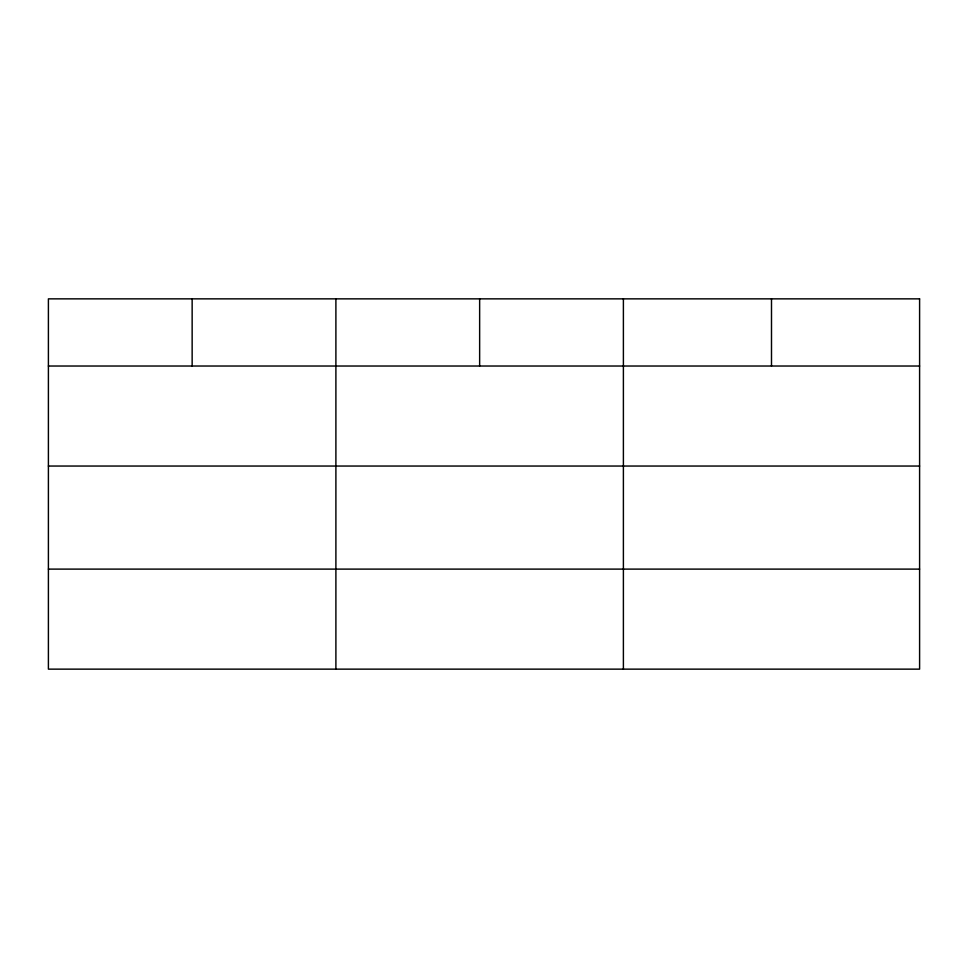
<?xml version="1.0" encoding="UTF-8"?>
<svg xmlns="http://www.w3.org/2000/svg" width="968" height="968" viewBox="0 0 968 968"><rect width="100%" height="100%" fill="white"/><g stroke="black" fill="none" stroke-linecap="round" stroke-linejoin="round"><path stroke-width="1.45" d="M48.4 366.025L919.6 366.025M48.4 466.044L919.6 466.044M48.4 569.111L919.6 569.111M771.496 298.858L771.496 366.025M623.392 298.858L623.392 669.142M479.644 298.858L479.644 366.025M335.896 298.858L335.896 669.142M192.148 298.858L192.148 366.025M919.6 298.858L48.4 298.858L48.4 669.142L919.6 669.142L919.6 298.858"/></g></svg>
